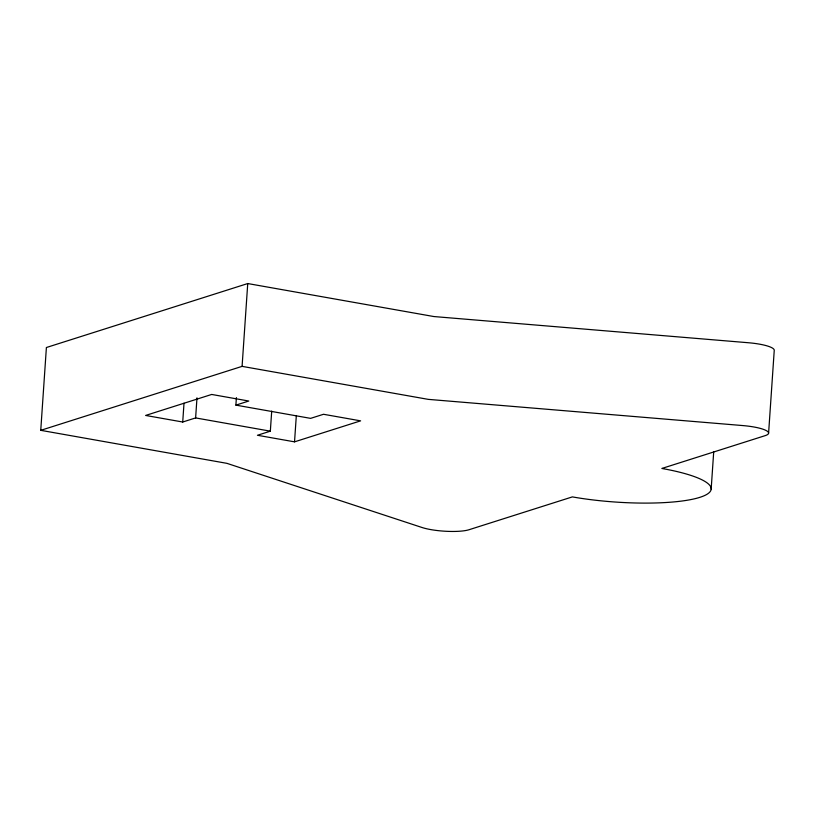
<?xml version="1.0" encoding="UTF-8"?>
<svg xmlns="http://www.w3.org/2000/svg" width="815" height="815" viewBox="0 0 815 815"><rect width="100%" height="100%" fill="white"/><g stroke="black" fill="none" stroke-linecap="round" stroke-linejoin="round"><path stroke-width="1.22" d="M40.75 430.33L242.086 366.363L428.232 399.36L742.832 425.573A28.281 5.827 3.9 0 1 765.204 435.628L661.861 468.462A94.265 19.438 3.9 0 1 699.851 497.344A94.265 19.438 3.9 0 1 572.375 496.895L469.032 529.73A28.281 5.827 3.9 0 1 422.027 527.499L226.896 463.338L40.75 430.33L46.394 347.516L247.74 283.549L433.886 316.546L748.486 342.748A28.281 5.827 3.9 0 1 774.25 350.256L768.606 433.081M236.401 397.598L235.892 405.126L248.789 401.031L211.696 394.45L145.62 415.446L182.723 422.017L184.007 403.201M182.723 422.017L195.62 417.922L196.986 397.842M242.086 366.363L247.74 283.549M235.892 405.126L310.607 418.37L323.504 414.275L360.607 420.856L294.531 441.842L257.438 435.271L270.336 431.166L271.711 411.086M294.531 441.842L296.334 415.497M711.159 489.183L713.726 451.53M195.62 417.922L270.336 431.166"/></g></svg>
